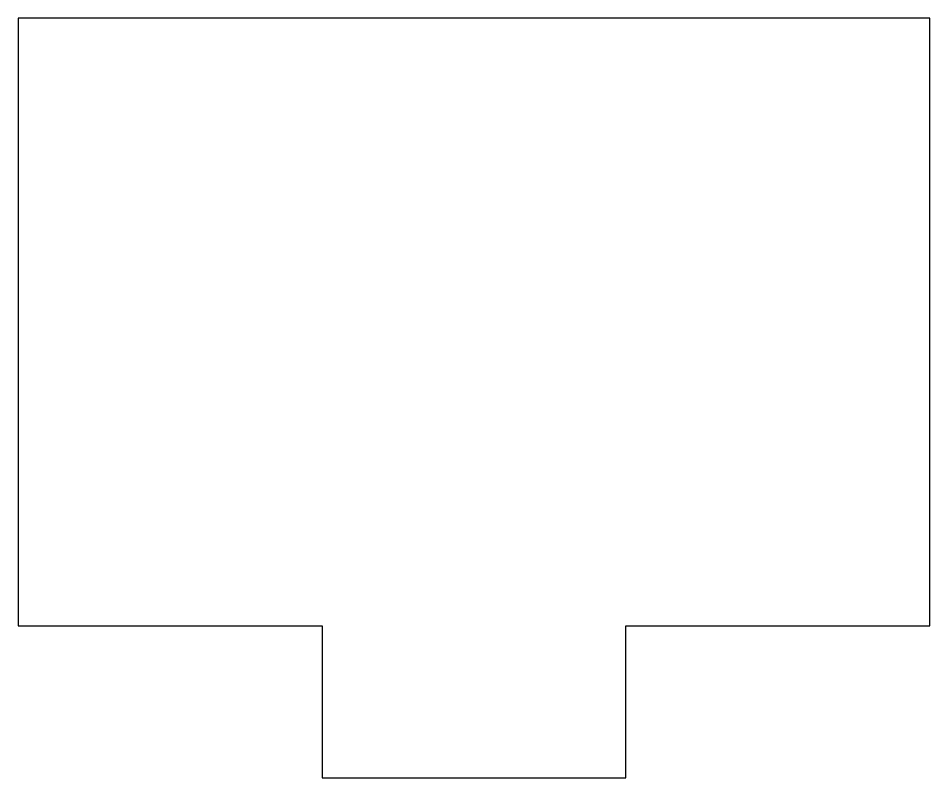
# Model space of a CAD drawing. Header units: millimetres. Extents: x -3 to 3, y -3 to 2.
import ezdxf

# ---------------------------------------------------------------- set-up
doc = ezdxf.new("R2010")
doc.units = ezdxf.units.MM
doc.layers.get('0').update_dxf_attribs({"linetype": 'CONTINUOUS'})

msp = doc.modelspace()

# ---------------------------------------------------------------- linework, layer by layer
msp.add_lwpolyline([(3, -2), (3, 2), (-3, 2), (-3, -2), (-1, -2), (-1, -3), (1, -3), (1, -2)], close=True)

doc.saveas('drawing.dxf')
